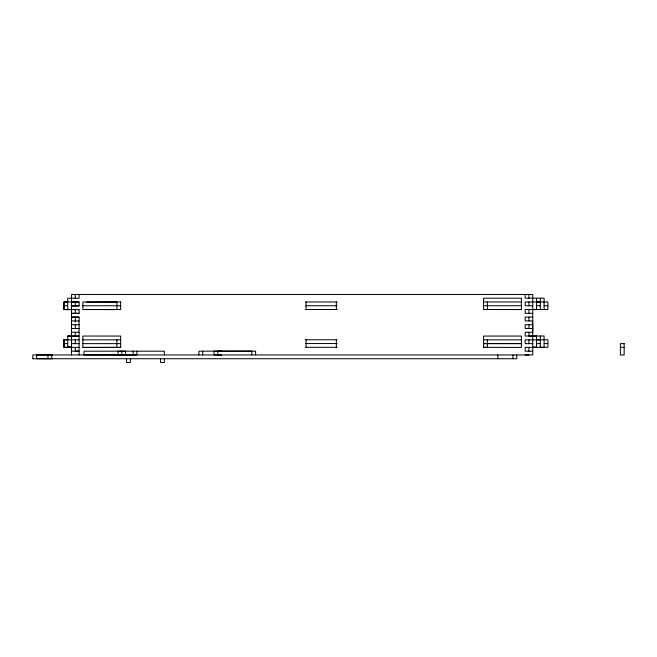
<?xml version="1.0" encoding="UTF-8"?>
<svg xmlns="http://www.w3.org/2000/svg" width="657" height="657" viewBox="0 0 657 657"><rect width="100%" height="100%" fill="white"/><g stroke="black" fill="none" stroke-linecap="round" stroke-linejoin="round"><path stroke-width="0.99" d="M71.523 326.685L71.523 317.159L79.078 317.2M130.349 358.738L130.349 362.524L126.571 362.524L126.571 358.747M160.595 358.738L160.595 362.524L164.373 362.524L164.373 358.747M532.737 322.751L532.737 332.278L525.173 332.278L525.173 336.064L544.095 335.99L544.095 347.331L540.317 347.331M536.514 302.064L540.292 301.974M540.292 309.57L540.317 298.179M540.292 309.513L525.173 309.521L525.173 313.307L532.737 313.34M540.292 305.719L536.514 305.735M540.292 347.446L540.317 335.99M540.292 343.595L536.514 343.619M540.292 339.874L525.173 339.841L525.173 343.619L532.737 343.66M86.642 309.546L116.889 309.595L116.889 301.957M483.585 305.751L521.395 305.71M536.514 309.562L532.737 309.521L547.881 309.521L547.881 301.965L525.173 301.965L525.173 305.743L532.737 305.784M532.737 309.521L536.514 309.504L536.539 298.179M536.514 347.422L532.737 347.446L536.514 347.446L532.737 347.438L536.514 347.43L532.737 347.438L536.514 347.397L536.539 335.99M532.737 309.562L536.514 309.546M63.975 339.702L63.975 347.266L71.523 347.323L67.737 347.413L67.753 335.924L71.531 335.924M71.523 347.405L67.737 347.323L79.078 347.405M82.864 347.397L120.666 347.397L120.666 336.055L82.864 336.055L82.864 347.422L120.666 347.397M67.737 301.957L79.078 301.965L79.078 305.842L71.523 305.842M305.39 301.965L337.181 301.965M483.585 301.965L521.395 301.965M71.523 301.998L79.078 302.064M116.889 302.039L86.642 302.154M63.959 305.743L67.737 305.743M71.161 305.743L79.078 305.735L71.523 305.743M82.864 305.76L120.666 305.735M305.39 305.743L337.181 305.743M544.095 305.743L547.881 305.743M483.585 309.496L521.395 309.529L483.585 309.529L483.585 298.188L521.395 298.188L521.395 309.529M79.078 309.619L63.959 309.562L63.959 301.998L67.737 301.998L63.959 301.965L63.959 309.537L71.523 309.521L67.737 309.521L67.737 298.179L79.078 298.27L79.078 294.476M305.39 309.521L337.181 309.521M71.523 313.307L79.078 313.307M71.523 313.405L79.078 313.405L79.078 309.521M71.523 317.085L79.078 317.085L79.078 354.961M532.737 317.085L525.173 317.085L525.173 320.936L532.737 320.977M71.523 320.936L79.078 320.977M71.523 324.722L79.078 324.722M532.737 324.722L525.173 324.722L525.173 328.5L532.737 328.533M71.523 328.5L79.078 328.533M71.523 332.278L79.078 332.278M67.737 336.055L79.078 336.064L71.523 336.097M536.514 336.088L528.951 336.097L528.951 332.278M67.737 347.323L71.523 347.331L63.959 347.405L63.959 339.768L79.078 339.841M63.959 339.841L67.753 339.702M120.666 339.833L82.864 339.833M305.39 339.768L337.181 339.768M536.539 339.768L547.881 339.768L547.881 347.331L525.173 347.405L525.173 351.183L532.737 351.216M483.585 339.85L521.395 339.841M63.959 343.619L67.737 343.619M82.864 343.644L120.666 343.619M305.39 343.545L337.181 343.545M544.095 343.545L547.881 343.545M71.523 343.619L79.078 343.66M305.39 347.331L337.181 347.331M483.585 347.372L521.395 347.405L521.395 336.064L483.585 336.064L483.585 347.405L487.371 347.405L487.371 339.85M620.372 347.405L624.15 347.405M71.523 351.183L79.078 351.183L75.3 351.216L75.3 347.405M136.787 351.183L164.373 351.183L164.373 354.961M52.273 354.952L32.85 354.952L32.85 358.747M125.577 354.961L125.577 351.183L118.014 351.15L118.014 354.944L125.577 354.961L136.919 354.936L136.919 351.158L83.989 351.183L83.989 354.961L121.8 354.936L121.791 351.158M516.763 354.952L516.763 358.73L36.628 358.73L36.628 354.952L532.737 354.952L532.737 294.476L71.523 294.476L71.523 354.961M525.173 354.961L528.951 354.952M32.85 358.73L52.273 358.73M221.59 351.183L198.907 351.158L198.907 354.952M221.59 354.961L214.026 354.928L214.026 351.15L251.828 351.158L251.828 354.936M487.363 309.488L487.371 301.965M544.095 309.521L544.095 298.179L525.173 298.221L525.173 294.476M528.951 294.476L528.951 298.221M528.951 301.965L528.951 305.784M528.951 309.521L528.951 313.34M528.951 317.085L528.951 320.977M528.951 324.722L528.951 328.533M528.951 339.841L528.951 343.66M528.951 347.405L528.951 351.216M512.986 354.952L512.986 358.73M497.842 354.952L497.866 358.73M336.359 301.965L336.359 309.521M336.359 339.768L336.359 347.331M306.113 301.965L306.113 309.521M306.113 339.768L306.113 347.331M255.614 354.936L255.614 351.15L217.804 351.175L217.812 354.961M202.685 351.158L202.685 354.936M133.133 351.175L133.141 354.961M116.889 339.841L116.889 347.397M75.3 294.476L75.3 298.221M75.3 301.965L75.3 305.842M75.3 309.521L75.3 313.307M75.3 317.085L75.3 321.996M75.3 324.722L75.3 328.533M75.3 332.278L75.3 336.097M75.3 339.841L75.3 343.66M51.747 354.952L51.747 358.73M47.969 354.952L47.969 358.73M483.585 343.586L521.395 343.586L483.585 343.595M71.523 309.521L67.737 309.529L71.523 309.521M120.666 301.957L82.864 301.982L82.864 309.546L120.666 309.521L120.666 301.957M624.15 343.619L620.372 343.619L620.372 354.961L624.15 354.961L624.15 343.619"/></g></svg>
